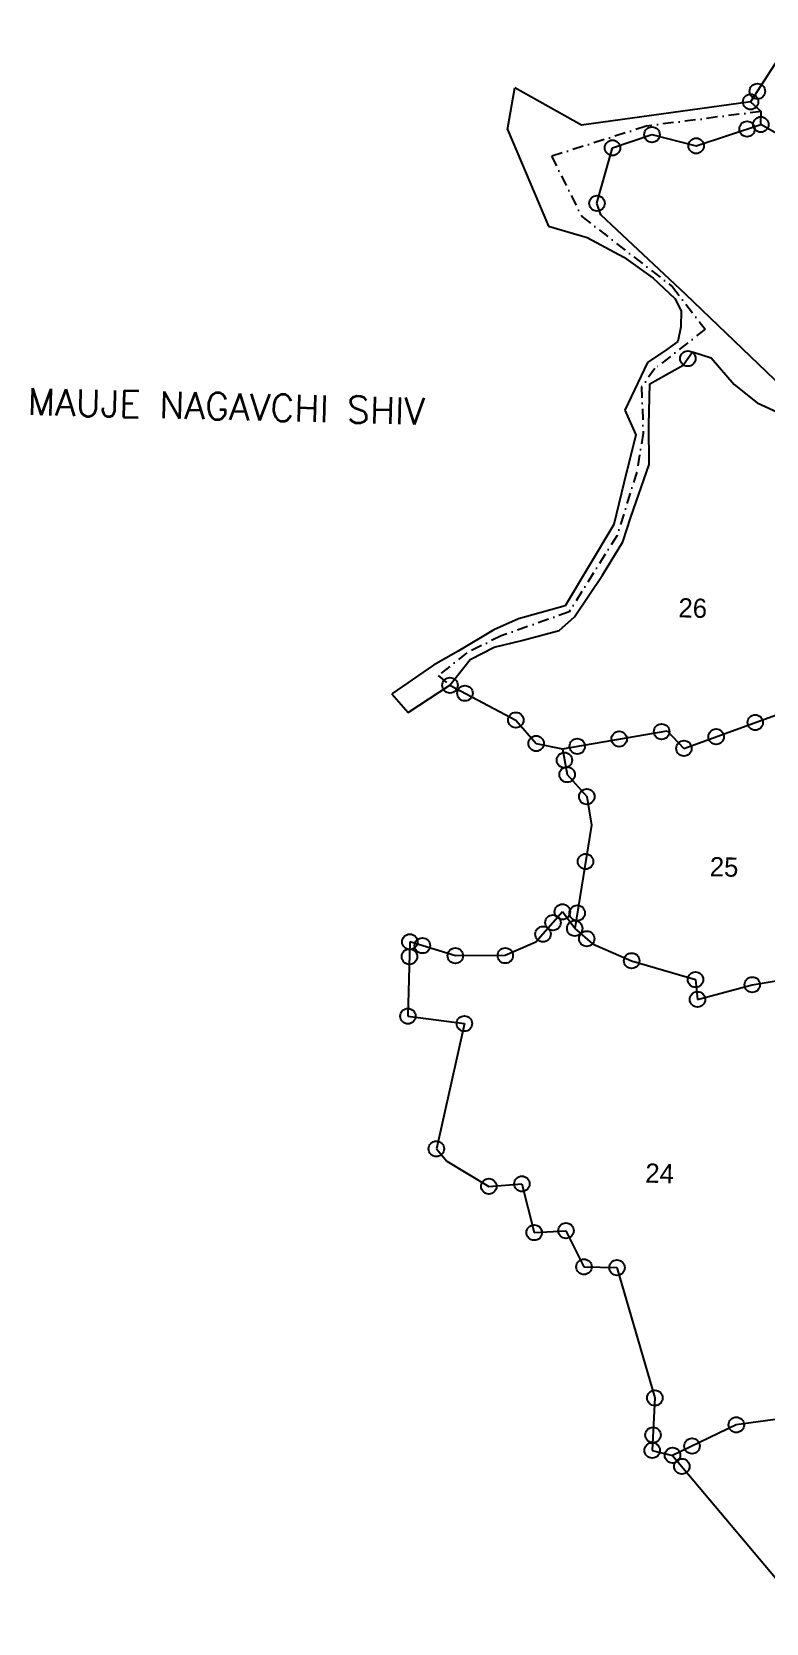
# Model space of a CAD drawing. Header units: metres. Extents: x 281189 to 282836, y 2087081 to 2088995.
# Drawn here: x 281612 to 281949, y 2087148 to 2087878 of the extents above; entities that cross this region are included whole.
import ezdxf
from ezdxf.enums import TextEntityAlignment as Align

# ---------------------------------------------------------------- set-up
doc = ezdxf.new("R2010")
doc.units = ezdxf.units.M
doc.linetypes.add('DASHDOT', pattern=[1, 0.5, -0.25, 0, -0.25])
for name, color, linetype in [('OFF', 1, 'Continuous'), ('POLY_PARCEL', 6, 'Continuous'), ('POLY_WATER', 4, 'Continuous'), ('TEXT_MAPOUT', 7, 'Continuous'), ('TEXT_PARCEL', 7, 'Continuous'), ('V_BOUND_LINE', 7, 'Continuous'), ('V_BOUND_STREAM_LINE', 7, 'DASHDOT')]:
    doc.layers.add(name, color=color, linetype=linetype)
doc.styles.get("Standard").update_dxf_attribs({"font": 'simplex.shx'})
doc.styles.add('TEXT_MAP', font='')
doc.styles.get('TEXT_MAP').set_extended_font_data('Kruti Dev 050')

msp = doc.modelspace()

# ---------------------------------------------------------------- linework, layer by layer
for centre in [(281941.46, 2087845.85), (281944.56, 2087850.69), (281896.27, 2087830.8), (281939.86, 2087833.36), (281946.15, 2087835.43), (281878.2, 2087824.76), (281916.54, 2087825.66), (281871.07, 2087799.3), (281912.7, 2087728.09), (281803.7, 2087578.27), (281810.58, 2087574.63), (281833.89, 2087562.32), (281943.6, 2087561.2), (281881.25, 2087553.65), (281900.69, 2087557.03), (281925.68, 2087554.7), (281843.2, 2087551.58), (281862.03, 2087550.31), (281910.91, 2087549.35), (281856.15, 2087543.95), (281857.38, 2087537.33), (281866.4, 2087527.22), (281865.84, 2087497.46), (281855.2, 2087474.37), (281862.02, 2087473.84), (281850.91, 2087469.44), (281860.88, 2087466.82), (281785.32, 2087460.66), (281791.05, 2087458.91), (281846.34, 2087464.18), (281866.39, 2087462.06), (281785.14, 2087453.85), (281806.18, 2087454.28), (281829.05, 2087454.33), (281886.96, 2087451.97), (281916.22, 2087443.32), (281942.22, 2087440.97), (281917.12, 2087434.23), (281784.44, 2087426.57), (281810.32, 2087423.15), (281797.46, 2087365.7), (281821.51, 2087348.51), (281836.68, 2087349.68), (281842.31, 2087327.3), (281856.85, 2087328.18), (281865.1, 2087311.6), (281880.23, 2087311.22), (281897.61, 2087251.49), (281934.92, 2087239.14), (281896.75, 2087234.48), (281896.39, 2087227.42), (281905.7, 2087225.16), (281914.63, 2087229.43), (281909.96, 2087220.08)]:
    msp.add_circle(centre, 3.54)
at = {"layer": 'OFF'}
for p, q in [((281830.13, 2087833.08), (281833.44, 2087852.26)), ((281777.04, 2087574.35), (281784.55, 2087565.83))]:
    msp.add_line(p, q, dxfattribs=at)
at = {"layer": 'POLY_PARCEL'}
for p, q in [((281965.33, 2087824.36), (281946.15, 2087835.43)), ((281910.91, 2087549.35), (281953.39, 2087564.75)), ((281855.2, 2087549.12), (281903.18, 2087557.47)), ((281903.18, 2087557.47), (281910.91, 2087549.35)), ((281860.88, 2087466.82), (281869.03, 2087459.78)), ((281869.03, 2087459.78), (281886.96, 2087451.97)), ((281886.96, 2087451.97), (281916.22, 2087443.32)), ((281916.22, 2087443.32), (281917.12, 2087434.23)), ((281917.12, 2087434.23), (281942.22, 2087440.97)), ((281942.22, 2087440.97), (281966.12, 2087444.91)), ((281968.79, 2087243.86), (281934.92, 2087239.14)), ((281934.92, 2087239.14), (281905.7, 2087225.16))]:
    msp.add_line(p, q, dxfattribs=at)
at = {"layer": 'POLY_WATER'}
for p, q in [((281863.92, 2087835.14), (281833.44, 2087852.26)), ((281941.46, 2087845.85), (281863.92, 2087835.14)), ((281946.15, 2087835.43), (281946.28, 2087841.44)), ((281830.13, 2087833.08), (281848.81, 2087788.76)), ((281916.54, 2087825.66), (281946.15, 2087835.43)), ((281878.2, 2087824.76), (281896.27, 2087830.8)), ((281896.27, 2087830.8), (281916.54, 2087825.66)), ((281871.07, 2087799.3), (281878.2, 2087824.76)), ((281872.8, 2087794.01), (281871.07, 2087799.3)), ((281911.76, 2087757.52), (281872.8, 2087794.01)), ((281848.81, 2087788.76), (281866.61, 2087783.68)), ((281866.61, 2087783.68), (281883.39, 2087774.62)), ((281883.39, 2087774.62), (281896.75, 2087765.02)), ((281896.75, 2087765.02), (281906.74, 2087755.69)), ((281906.74, 2087755.69), (281909.69, 2087750.06)), ((281956.17, 2087714.86), (281911.76, 2087757.52)), ((281909.69, 2087750.06), (281909.51, 2087742.65)), ((281909.51, 2087742.65), (281908.1, 2087735.89)), ((281903.07, 2087732.31), (281894.27, 2087726.35)), ((281908.1, 2087735.89), (281903.07, 2087732.31)), ((281910.63, 2087725.07), (281914.79, 2087731.15)), ((281914.79, 2087731.15), (281923.38, 2087728.46)), ((281894.27, 2087726.35), (281883.83, 2087704.37)), ((281895.27, 2087716.49), (281910.63, 2087725.07)), ((281923.38, 2087728.46), (281933.89, 2087716.15)), ((281894.8, 2087697.66), (281895.27, 2087716.49)), ((281933.89, 2087716.15), (281944.51, 2087707.86)), ((281883.83, 2087704.37), (281888.81, 2087693.12)), ((281944.51, 2087707.86), (281959.17, 2087701.01)), ((281894.93, 2087679.54), (281894.8, 2087697.66)), ((281888.81, 2087693.12), (281883.31, 2087671.02)), ((281886.6, 2087655.35), (281894.93, 2087679.54)), ((281883.31, 2087671.02), (281878.82, 2087651.98)), ((281878.82, 2087651.98), (281856.54, 2087614.7)), ((281882.92, 2087644.01), (281886.6, 2087655.35)), ((281873.58, 2087628.8), (281882.92, 2087644.01)), ((281860.74, 2087609.65), (281873.58, 2087628.8)), ((281856.54, 2087614.7), (281835.07, 2087608.75)), ((281835.07, 2087608.75), (281823.82, 2087603.77)), ((281853.79, 2087603.34), (281860.74, 2087609.65)), ((281823.82, 2087603.77), (281807.51, 2087593.99)), ((281836.68, 2087598.82), (281853.79, 2087603.34)), ((281807.51, 2087593.99), (281796.22, 2087587.47)), ((281812.97, 2087590.14), (281823.93, 2087595.74)), ((281823.93, 2087595.74), (281836.68, 2087598.82)), ((281796.22, 2087587.47), (281777.04, 2087574.35)), ((281803.7, 2087578.27), (281812.97, 2087590.14)), ((281784.55, 2087565.83), (281803.7, 2087578.27))]:
    msp.add_line(p, q, dxfattribs=at)
at = {"layer": 'V_BOUND_LINE'}
for p, q in [((281971.03, 2087891.95), (281941.46, 2087845.85)), ((281941.46, 2087845.85), (281946.28, 2087841.44)), ((281803.7, 2087578.27), (281833.89, 2087562.32)), ((281833.89, 2087562.32), (281843.2, 2087551.58)), ((281843.2, 2087551.58), (281855.2, 2087549.12)), ((281855.2, 2087549.12), (281857.38, 2087537.33)), ((281857.38, 2087537.33), (281866.4, 2087527.22)), ((281866.4, 2087527.22), (281868.55, 2087514.2)), ((281868.55, 2087514.2), (281860.88, 2087466.82)), ((281855.2, 2087474.37), (281843.11, 2087460.46)), ((281860.88, 2087466.82), (281855.2, 2087474.37)), ((281785.32, 2087460.66), (281784.44, 2087426.57)), ((281806.18, 2087454.28), (281785.32, 2087460.66)), ((281829.05, 2087454.33), (281806.18, 2087454.28)), ((281843.11, 2087460.46), (281829.05, 2087454.33)), ((281784.44, 2087426.57), (281810.32, 2087423.15)), ((281810.32, 2087423.15), (281797.46, 2087365.7)), ((281797.46, 2087365.7), (281802.32, 2087360.11)), ((281802.32, 2087360.11), (281821.51, 2087348.51)), ((281821.51, 2087348.51), (281836.68, 2087349.68)), ((281836.68, 2087349.68), (281842.31, 2087327.3)), ((281842.31, 2087327.3), (281856.85, 2087328.18)), ((281856.85, 2087328.18), (281865.1, 2087311.6)), ((281865.1, 2087311.6), (281880.23, 2087311.22)), ((281880.23, 2087311.22), (281897.61, 2087251.49)), ((281897.61, 2087251.49), (281896.39, 2087227.42)), ((281896.39, 2087227.42), (281905.7, 2087225.16)), ((281905.7, 2087225.16), (281970.24, 2087148.19))]:
    msp.add_line(p, q, dxfattribs=at)
at = {"layer": 'V_BOUND_STREAM_LINE', "ltscale": 10}
for p, q in [((281946.28, 2087841.44), (281893.58, 2087834.72)), ((281893.58, 2087834.72), (281850.27, 2087820.96)), ((281850.27, 2087820.96), (281864.09, 2087793.29)), ((281864.09, 2087793.29), (281905.64, 2087761.06)), ((281905.64, 2087761.06), (281920.61, 2087741.54)), ((281920.61, 2087741.54), (281897.6, 2087723.57)), ((281897.6, 2087723.57), (281891.52, 2087715.08)), ((281891.52, 2087715.08), (281892.23, 2087693.88)), ((281892.23, 2087693.88), (281889.31, 2087676.04)), ((281889.31, 2087676.04), (281880.25, 2087646.92)), ((281880.25, 2087646.92), (281858.36, 2087611.94)), ((281858.36, 2087611.94), (281827.18, 2087600.98)), ((281827.18, 2087600.98), (281811.49, 2087593.21)), ((281811.49, 2087593.21), (281798.25, 2087582.73)), ((281798.25, 2087582.73), (281803.7, 2087578.27))]:
    msp.add_line(p, q, dxfattribs=at)

# ---------------------------------------------------------------- texts
at = {"layer": 'TEXT_MAPOUT'}
msp.add_text('MAUJE NAGAVCHI SHIV', height=12.2411, rotation=358.5802, dxfattribs=at).set_placement((281701.01, 2087700.03), align=Align.CENTER)
at = {"layer": 'TEXT_PARCEL', "style": 'TEXT_MAP'}
for s, p in [('26', (281914.85, 2087609.29)), ('25', (281929.21, 2087490.59)), ('24', (281899.69, 2087350.07))]:
    msp.add_text(s, height=8.814, rotation=358.5802, dxfattribs=at).set_placement(p, align=Align.CENTER)

doc.saveas('drawing.dxf')
